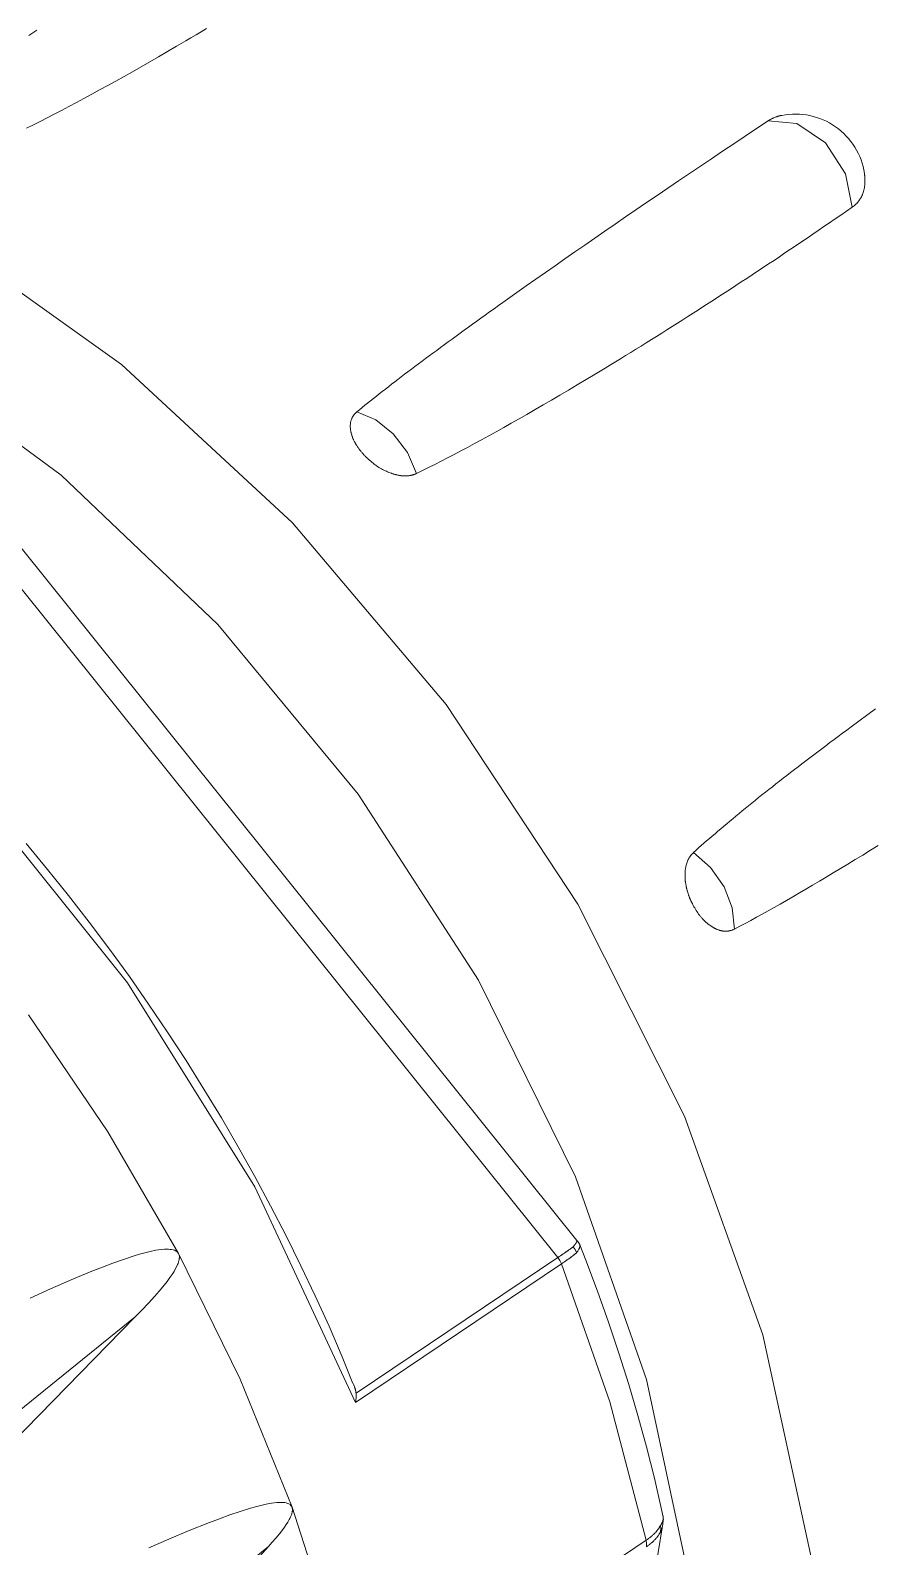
# Model space of a CAD drawing. Header units: millimetres. Extents: x 7 to 587, y 2 to 418.
# Drawn here: x 388.76 to 398.34, y 293.29 to 310.58 of the extents above; entities that cross this region are included whole.
import ezdxf

# ---------------------------------------------------------------- set-up
doc = ezdxf.new("R2010")
doc.units = ezdxf.units.MM
doc.layers.add('GR01_01', color=7, linetype='Continuous')

msp = doc.modelspace()

# ---------------------------------------------------------------- linework, layer by layer
at = {"layer": 'GR01_01', "color": 3, "linetype": 'Continuous', "lineweight": 13}
for p, q in [((394.988, 296.778), (386.858, 306.913)), ((386.555, 306.826), (394.77, 296.585)), ((394.812, 296.513), (392.465, 294.934)), ((394.77, 296.585), (392.471, 295.038)), ((387.556, 293.461), (389.954, 295.908)), ((387.653, 294.048), (389.954, 295.908)), ((394.186, 282.871), (395.965, 293.525)), ((391.474, 293.292), (388.763, 290.297)), ((391.474, 293.292), (388.916, 291.226)), ((393.432, 291.784), (395.779, 293.362))]:
    msp.add_line(p, q, dxfattribs=at)
for points in [[(375.411, 309.076), (377.133, 309.958), (379.061, 310.44), (381.14, 310.507), (383.314, 310.158), (385.522, 309.403), (387.704, 308.262), (389.798, 306.768), (391.747, 304.961), (393.498, 302.891), (395.001, 300.616), (396.216, 298.198), (397.108, 295.705), (397.653, 293.205), (397.836, 290.768), (397.651, 288.46)], [(390.765, 310.597), (390.706, 310.562), (390.647, 310.527), (390.588, 310.492), (390.529, 310.457), (390.425, 310.396), (390.321, 310.335), (390.219, 310.276), (390.118, 310.218), (390.02, 310.162), (389.921, 310.106), (389.826, 310.053), (389.731, 309.999), (389.639, 309.948), (389.547, 309.898), (389.458, 309.849), (389.368, 309.801), (389.282, 309.755), (389.196, 309.709), (389.113, 309.665), (389.03, 309.622), (388.95, 309.581), (388.869, 309.54), (388.792, 309.501), (388.715, 309.462)], [(388.74, 310.517), (388.786, 310.548), (388.833, 310.58)], [(392.479, 306.227), (392.51, 306.252), (392.54, 306.277), (392.572, 306.302), (392.603, 306.327), (392.636, 306.353), (392.668, 306.379), (392.702, 306.406), (392.735, 306.432), (392.77, 306.459), (392.805, 306.486), (392.84, 306.514), (392.876, 306.542), (392.913, 306.57), (392.949, 306.598), (392.987, 306.627), (393.025, 306.656), (393.063, 306.685), (393.102, 306.714), (393.142, 306.744), (393.182, 306.774), (393.223, 306.805), (393.263, 306.835), (393.305, 306.866), (393.347, 306.897), (393.39, 306.929), (393.433, 306.961), (393.477, 306.993), (393.521, 307.025), (393.566, 307.058), (393.611, 307.091), (393.657, 307.125), (393.704, 307.158), (393.751, 307.192), (393.798, 307.227), (393.846, 307.261), (393.895, 307.296), (393.944, 307.331), (393.993, 307.367), (394.044, 307.403), (394.094, 307.439), (394.146, 307.475), (394.197, 307.512), (394.25, 307.549), (394.302, 307.587), (394.41, 307.663), (394.519, 307.739), (394.629, 307.817), (394.74, 307.894), (394.852, 307.972), (394.964, 308.051), (395.078, 308.13), (395.193, 308.209), (395.309, 308.289), (395.426, 308.369), (395.544, 308.45), (395.662, 308.531), (395.783, 308.613), (395.903, 308.695), (396.025, 308.778), (396.148, 308.861), (396.272, 308.945), (396.397, 309.029), (396.523, 309.114), (396.65, 309.199), (396.778, 309.285), (396.907, 309.371), (397.038, 309.458), (397.169, 309.545)], [(397.169, 309.545), (397.171, 309.547), (397.174, 309.549), (397.177, 309.551), (397.18, 309.553), (397.183, 309.555), (397.186, 309.556), (397.189, 309.558), (397.192, 309.56), (397.198, 309.563), (397.204, 309.566), (397.21, 309.57), (397.213, 309.571), (397.216, 309.573), (397.219, 309.574), (397.222, 309.576), (397.229, 309.578), (397.232, 309.58), (397.235, 309.581), (397.241, 309.584), (397.248, 309.586), (397.251, 309.588), (397.254, 309.589), (397.261, 309.591), (397.267, 309.593), (397.271, 309.594), (397.274, 309.595), (397.281, 309.598), (397.288, 309.599), (397.291, 309.6), (397.295, 309.601), (397.298, 309.602), (397.301, 309.603), (397.305, 309.604), (397.308, 309.605), (397.312, 309.605), (397.315, 309.606), (397.319, 309.607), (397.323, 309.608), (397.324, 309.608), (397.325, 309.608)], [(397.823, 309.293), (397.498, 309.514), (397.169, 309.545)], [(396.266, 288.492), (396.439, 290.627), (396.277, 292.882), (395.784, 295.195), (394.974, 297.505), (393.868, 299.749), (392.496, 301.868), (390.895, 303.804), (389.108, 305.505), (387.183, 306.925), (385.171, 308.027), (383.127, 308.781), (381.106, 309.166), (379.161, 309.173), (377.346, 308.8), (375.708, 308.059)], [(398.126, 308.56), (398.053, 308.943), (397.823, 309.293)], [(398.267, 308.944), (398.268, 308.937), (398.269, 308.929), (398.269, 308.925), (398.27, 308.921), (398.27, 308.917), (398.27, 308.913), (398.271, 308.905), (398.272, 308.889), (398.273, 308.873), (398.273, 308.857), (398.273, 308.849), (398.273, 308.841), (398.272, 308.826), (398.271, 308.819), (398.271, 308.811), (398.269, 308.797), (398.268, 308.79), (398.267, 308.782), (398.264, 308.769), (398.261, 308.755), (398.257, 308.741), (398.253, 308.728), (398.249, 308.716), (398.244, 308.703), (398.239, 308.691), (398.233, 308.679), (398.226, 308.667), (398.223, 308.662), (398.22, 308.656), (398.216, 308.651), (398.212, 308.645), (398.205, 308.635), (398.201, 308.629), (398.196, 308.624), (398.188, 308.614), (398.179, 308.604), (398.174, 308.6), (398.169, 308.595), (398.159, 308.586), (398.149, 308.577), (398.138, 308.569), (398.132, 308.565), (398.126, 308.56)], [(398.126, 308.56), (398.062, 308.516), (397.997, 308.471), (397.933, 308.427), (397.869, 308.383), (397.805, 308.34), (397.741, 308.296), (397.677, 308.253), (397.614, 308.209), (397.55, 308.167), (397.487, 308.124), (397.424, 308.081), (397.361, 308.039), (397.298, 307.997), (397.236, 307.955), (397.173, 307.914), (397.111, 307.872), (397.049, 307.831), (396.987, 307.79), (396.925, 307.749), (396.863, 307.709), (396.802, 307.668), (396.74, 307.628), (396.679, 307.588), (396.618, 307.549), (396.557, 307.509), (396.496, 307.47), (396.436, 307.431), (396.375, 307.392), (396.315, 307.353), (396.255, 307.315), (396.195, 307.277), (396.135, 307.238), (396.075, 307.201), (396.016, 307.163), (395.956, 307.126), (395.897, 307.088), (395.838, 307.051), (395.779, 307.014), (395.72, 306.978), (395.661, 306.941), (395.603, 306.905), (395.544, 306.869), (395.486, 306.833), (395.428, 306.798), (395.37, 306.762), (395.312, 306.727), (395.255, 306.692), (395.197, 306.657), (395.095, 306.596), (394.993, 306.535), (394.894, 306.476), (394.796, 306.418), (394.7, 306.362), (394.604, 306.306), (394.512, 306.253), (394.419, 306.199), (394.33, 306.148), (394.241, 306.098), (394.155, 306.049), (394.068, 306.001), (393.985, 305.955), (393.902, 305.91), (393.822, 305.866), (393.742, 305.823), (393.665, 305.782), (393.588, 305.741), (393.514, 305.703), (393.44, 305.665), (393.369, 305.628), (393.298, 305.593), (393.23, 305.559), (393.161, 305.525)], [(392.575, 305.722), (392.569, 305.729), (392.563, 305.735), (392.557, 305.741), (392.554, 305.745), (392.551, 305.748), (392.546, 305.754), (392.543, 305.757), (392.54, 305.76), (392.535, 305.767), (392.529, 305.773), (392.524, 305.779), (392.519, 305.786), (392.514, 305.792), (392.512, 305.795), (392.509, 305.798), (392.507, 305.802), (392.505, 305.805), (392.5, 305.811), (392.495, 305.818), (392.493, 305.821), (392.491, 305.824), (392.489, 305.827), (392.487, 305.83), (392.482, 305.837), (392.478, 305.843), (392.476, 305.846), (392.474, 305.849), (392.47, 305.856), (392.468, 305.859), (392.467, 305.862), (392.465, 305.865), (392.463, 305.869), (392.459, 305.875), (392.456, 305.881), (392.454, 305.885), (392.453, 305.888), (392.451, 305.891), (392.449, 305.894), (392.446, 305.901), (392.443, 305.907), (392.442, 305.91), (392.44, 305.913), (392.439, 305.917), (392.438, 305.92), (392.435, 305.926), (392.432, 305.933), (392.431, 305.936), (392.43, 305.939), (392.429, 305.942), (392.428, 305.946), (392.426, 305.949), (392.425, 305.952), (392.423, 305.958), (392.422, 305.962), (392.421, 305.965), (392.42, 305.968), (392.419, 305.971), (392.418, 305.975), (392.418, 305.978), (392.416, 305.984), (392.414, 305.991), (392.413, 305.997), (392.412, 306), (392.412, 306.004), (392.41, 306.01), (392.409, 306.017), (392.408, 306.023), (392.407, 306.029), (392.407, 306.035), (392.406, 306.042), (392.405, 306.054), (392.405, 306.066), (392.405, 306.077), (392.406, 306.088), (392.407, 306.094), (392.407, 306.1), (392.408, 306.105), (392.409, 306.11), (392.41, 306.116), (392.411, 306.121), (392.413, 306.126), (392.414, 306.131), (392.418, 306.141), (392.421, 306.151), (392.424, 306.156), (392.426, 306.16), (392.428, 306.165), (392.431, 306.17), (392.433, 306.174), (392.436, 306.179), (392.439, 306.183), (392.442, 306.187), (392.448, 306.196), (392.455, 306.204), (392.459, 306.208), (392.463, 306.212), (392.471, 306.22), (392.479, 306.227)], [(392.479, 306.227), (392.695, 306.138), (392.895, 305.978)], [(392.895, 305.978), (393.056, 305.766), (393.161, 305.525)], [(393.161, 305.525), (393.159, 305.524), (393.156, 305.523), (393.153, 305.522), (393.15, 305.52), (393.148, 305.519), (393.145, 305.518), (393.142, 305.517), (393.139, 305.516), (393.137, 305.515), (393.134, 305.514), (393.128, 305.512), (393.125, 305.511), (393.122, 305.51), (393.119, 305.509), (393.116, 305.508), (393.113, 305.508), (393.111, 305.507), (393.105, 305.505), (393.102, 305.505), (393.099, 305.504), (393.096, 305.503), (393.093, 305.503), (393.087, 305.502), (393.084, 305.501), (393.081, 305.501), (393.074, 305.5), (393.068, 305.499), (393.062, 305.499), (393.056, 305.498), (393.049, 305.498), (393.046, 305.497), (393.043, 305.497), (393.037, 305.497), (393.03, 305.497), (393.027, 305.497), (393.023, 305.497), (393.017, 305.497), (393.014, 305.498), (393.01, 305.498), (393.004, 305.498), (392.997, 305.499), (392.99, 305.5), (392.983, 305.5), (392.98, 305.501), (392.976, 305.501), (392.973, 305.502), (392.969, 305.502), (392.966, 305.503), (392.962, 305.503), (392.955, 305.505), (392.952, 305.505), (392.948, 305.506), (392.941, 305.508), (392.934, 305.509), (392.927, 305.511), (392.923, 305.512), (392.919, 305.513), (392.912, 305.515), (392.905, 305.517), (392.897, 305.519), (392.894, 305.52), (392.89, 305.522), (392.882, 305.524), (392.878, 305.525), (392.875, 305.527), (392.86, 305.532), (392.845, 305.538), (392.83, 305.544), (392.816, 305.55), (392.801, 305.557), (392.787, 305.564), (392.773, 305.571), (392.759, 305.579), (392.745, 305.587), (392.731, 305.595), (392.717, 305.604), (392.704, 305.613), (392.697, 305.618), (392.69, 305.623), (392.677, 305.632), (392.67, 305.637), (392.664, 305.643), (392.651, 305.653), (392.638, 305.664), (392.625, 305.675), (392.619, 305.681), (392.612, 305.686), (392.6, 305.698), (392.594, 305.704), (392.587, 305.71), (392.575, 305.722)], [(392.465, 294.934), (391.316, 297.391), (389.865, 299.718), (388.154, 301.851), (386.231, 303.73), (384.148, 305.302)], [(396.318, 301.203), (396.347, 301.229), (396.377, 301.255), (396.407, 301.282), (396.437, 301.309), (396.468, 301.336), (396.5, 301.363), (396.532, 301.391), (396.564, 301.418), (396.596, 301.446), (396.629, 301.474), (396.663, 301.503), (396.697, 301.531), (396.731, 301.56), (396.766, 301.589), (396.801, 301.618), (396.837, 301.647), (396.873, 301.677), (396.909, 301.707), (396.947, 301.737), (396.984, 301.767), (397.022, 301.798), (397.06, 301.829), (397.099, 301.86), (397.138, 301.891), (397.178, 301.923), (397.218, 301.954), (397.258, 301.986), (397.299, 302.018), (397.341, 302.051), (397.383, 302.083), (397.425, 302.116), (397.468, 302.149), (397.511, 302.182), (397.555, 302.216), (397.599, 302.249), (397.643, 302.283), (397.689, 302.318), (397.734, 302.352), (397.78, 302.387), (397.826, 302.421), (397.873, 302.457), (397.921, 302.492), (397.968, 302.528), (398.017, 302.563), (398.066, 302.599), (398.115, 302.636), (398.395, 302.84)], [(392.435, 295.15), (392.375, 295.303), (392.313, 295.455), (392.163, 295.802), (392.005, 296.148), (391.842, 296.492), (391.673, 296.834), (391.497, 297.174), (391.316, 297.511), (391.128, 297.846), (390.935, 298.178), (390.736, 298.507), (390.532, 298.833), (390.322, 299.155), (390.106, 299.474), (389.886, 299.79), (389.66, 300.101), (389.429, 300.409), (389.194, 300.712), (388.953, 301.011), (388.708, 301.305)], [(396.315, 300.601), (396.311, 300.609), (396.307, 300.617), (396.305, 300.621), (396.303, 300.625), (396.301, 300.628), (396.299, 300.632), (396.297, 300.636), (396.295, 300.64), (396.293, 300.644), (396.291, 300.648), (396.289, 300.652), (396.288, 300.656), (396.284, 300.664), (396.282, 300.668), (396.281, 300.672), (396.279, 300.675), (396.277, 300.679), (396.276, 300.683), (396.274, 300.687), (396.271, 300.695), (396.27, 300.699), (396.268, 300.703), (396.265, 300.711), (396.264, 300.715), (396.262, 300.719), (396.261, 300.722), (396.26, 300.726), (396.257, 300.734), (396.256, 300.738), (396.254, 300.742), (396.253, 300.746), (396.252, 300.75), (396.25, 300.758), (396.248, 300.761), (396.247, 300.765), (396.246, 300.769), (396.245, 300.773), (396.243, 300.781), (396.241, 300.789), (396.24, 300.793), (396.239, 300.797), (396.238, 300.8), (396.237, 300.804), (396.237, 300.808), (396.236, 300.812), (396.235, 300.816), (396.234, 300.82), (396.233, 300.828), (396.231, 300.835), (396.23, 300.843), (396.229, 300.851), (396.228, 300.859), (396.227, 300.863), (396.227, 300.867), (396.226, 300.874), (396.225, 300.878), (396.225, 300.882), (396.224, 300.89), (396.224, 300.894), (396.223, 300.898), (396.223, 300.905), (396.222, 300.913), (396.222, 300.921), (396.222, 300.929), (396.222, 300.932), (396.222, 300.936), (396.222, 300.94), (396.222, 300.944), (396.222, 300.959), (396.222, 300.975), (396.223, 300.982), (396.223, 300.989), (396.225, 301.004), (396.227, 301.018), (396.228, 301.024), (396.229, 301.031), (396.23, 301.038), (396.231, 301.045), (396.234, 301.058), (396.238, 301.07), (396.241, 301.083), (396.246, 301.094), (396.248, 301.1), (396.25, 301.106), (396.255, 301.117), (396.258, 301.123), (396.26, 301.128), (396.266, 301.139), (396.269, 301.144), (396.272, 301.149), (396.276, 301.154), (396.279, 301.159), (396.282, 301.163), (396.286, 301.168), (396.29, 301.173), (396.293, 301.177), (396.297, 301.182), (396.301, 301.186), (396.309, 301.194), (396.318, 301.203)], [(396.318, 301.203), (396.513, 301.033), (396.666, 300.814)], [(398.423, 301.284), (398.335, 301.23), (398.247, 301.175), (398.162, 301.123), (398.077, 301.071), (397.994, 301.021), (397.912, 300.971), (397.832, 300.924), (397.753, 300.876), (397.676, 300.83), (397.599, 300.785), (397.525, 300.742), (397.45, 300.698), (397.378, 300.657), (397.307, 300.616), (397.238, 300.577), (397.169, 300.538), (397.102, 300.501), (397.036, 300.465), (396.972, 300.43), (396.908, 300.396), (396.846, 300.363), (396.785, 300.331)], [(396.666, 300.814), (396.76, 300.571), (396.785, 300.331)], [(396.785, 300.331), (396.782, 300.329), (396.78, 300.328), (396.774, 300.326), (396.772, 300.324), (396.769, 300.323), (396.767, 300.322), (396.764, 300.321), (396.761, 300.32), (396.759, 300.319), (396.754, 300.317), (396.748, 300.316), (396.746, 300.315), (396.743, 300.314), (396.74, 300.313), (396.738, 300.313), (396.732, 300.311), (396.73, 300.311), (396.727, 300.31), (396.724, 300.31), (396.722, 300.309), (396.719, 300.309), (396.716, 300.308), (396.714, 300.308), (396.711, 300.307), (396.705, 300.307), (396.703, 300.307), (396.7, 300.306), (396.694, 300.306), (396.692, 300.306), (396.689, 300.306), (396.686, 300.306), (396.683, 300.306), (396.678, 300.306), (396.672, 300.306), (396.67, 300.306), (396.667, 300.307), (396.661, 300.307), (396.656, 300.308), (396.653, 300.308), (396.65, 300.309), (396.647, 300.309), (396.644, 300.31), (396.641, 300.31), (396.639, 300.311), (396.633, 300.312), (396.63, 300.313), (396.627, 300.313), (396.621, 300.315), (396.618, 300.316), (396.616, 300.317), (396.613, 300.317), (396.61, 300.318), (396.604, 300.32), (396.598, 300.322), (396.592, 300.325), (396.589, 300.326), (396.586, 300.327), (396.583, 300.328), (396.58, 300.33), (396.577, 300.331), (396.575, 300.332), (396.569, 300.335), (396.566, 300.337), (396.563, 300.338), (396.557, 300.341), (396.554, 300.343), (396.551, 300.344), (396.547, 300.346), (396.544, 300.348), (396.541, 300.349), (396.538, 300.351), (396.532, 300.355), (396.527, 300.358), (396.521, 300.362), (396.515, 300.366), (396.503, 300.374), (396.497, 300.378), (396.492, 300.383), (396.486, 300.387), (396.481, 300.391), (396.469, 300.401), (396.464, 300.405), (396.459, 300.41), (396.448, 300.42), (396.437, 300.431), (396.427, 300.441), (396.417, 300.453), (396.412, 300.458), (396.407, 300.464), (396.397, 300.476), (396.392, 300.482), (396.387, 300.488), (396.377, 300.501), (396.368, 300.514), (396.359, 300.528), (396.349, 300.542), (396.341, 300.556), (396.332, 300.571), (396.323, 300.586), (396.315, 300.601)], [(388.736, 299.351), (389.64, 298.019), (390.446, 296.63)], [(388.755, 296.124), (388.988, 296.229), (389.223, 296.331), (389.459, 296.429), (389.578, 296.476), (389.698, 296.522), (389.818, 296.564), (389.94, 296.604), (390.001, 296.623), (390.063, 296.64), (390.125, 296.655), (390.188, 296.668), (390.22, 296.673), (390.252, 296.677), (390.285, 296.68), (390.318, 296.681), (390.334, 296.68), (390.351, 296.679), (390.368, 296.677), (390.385, 296.673), (390.402, 296.668), (390.418, 296.659), (390.422, 296.657), (390.426, 296.654), (390.43, 296.65), (390.434, 296.647), (390.437, 296.643), (390.441, 296.639), (390.444, 296.635), (390.446, 296.63)], [(394.77, 296.585), (394.777, 296.589), (394.78, 296.591), (394.787, 296.596), (394.793, 296.6), (394.8, 296.604), (394.806, 296.609), (394.812, 296.613), (394.818, 296.617), (394.821, 296.619), (394.824, 296.621), (394.827, 296.623), (394.83, 296.625), (394.833, 296.627), (394.839, 296.631), (394.842, 296.633), (394.845, 296.635), (394.851, 296.639), (394.853, 296.641), (394.859, 296.645), (394.864, 296.649), (394.87, 296.652), (394.875, 296.656), (394.878, 296.658), (394.883, 296.661), (394.885, 296.663), (394.89, 296.667), (394.893, 296.668), (394.897, 296.672), (394.9, 296.674), (394.902, 296.675), (394.907, 296.679), (394.909, 296.68), (394.911, 296.682), (394.914, 296.683), (394.916, 296.685), (394.92, 296.688), (394.922, 296.69), (394.924, 296.691), (394.928, 296.694), (394.93, 296.696), (394.932, 296.697), (394.934, 296.699), (394.938, 296.701), (394.942, 296.704), (394.944, 296.706), (394.946, 296.707), (394.947, 296.708)], [(394.947, 296.708), (394.95, 296.711), (394.951, 296.713), (394.952, 296.715), (394.954, 296.716), (394.955, 296.718), (394.957, 296.721), (394.958, 296.722), (394.96, 296.725), (394.961, 296.726), (394.962, 296.728), (394.963, 296.729), (394.965, 296.732), (394.966, 296.733), (394.967, 296.734), (394.968, 296.735), (394.969, 296.737), (394.97, 296.738), (394.971, 296.739), (394.971, 296.74), (394.972, 296.741), (394.974, 296.744), (394.975, 296.745), (394.975, 296.746), (394.976, 296.747), (394.977, 296.748), (394.977, 296.749), (394.978, 296.75), (394.979, 296.751), (394.979, 296.752), (394.98, 296.753), (394.98, 296.754), (394.981, 296.755), (394.981, 296.756), (394.982, 296.757), (394.982, 296.758), (394.983, 296.758), (394.983, 296.759), (394.984, 296.76), (394.984, 296.761), (394.985, 296.762), (394.985, 296.763), (394.986, 296.764), (394.986, 296.765), (394.986, 296.765), (394.987, 296.766), (394.987, 296.767), (394.987, 296.767), (394.987, 296.768), (394.988, 296.769), (394.988, 296.769), (394.988, 296.77), (394.988, 296.771), (394.988, 296.771), (394.989, 296.772), (394.989, 296.773), (394.989, 296.773), (394.989, 296.774), (394.989, 296.775), (394.989, 296.775), (394.989, 296.776), (394.988, 296.776), (394.988, 296.777), (394.988, 296.777), (394.988, 296.777), (394.988, 296.777), (394.988, 296.778), (394.988, 296.778)], [(394.947, 296.708), (394.97, 296.677), (394.986, 296.642)], [(395.023, 296.733), (395.023, 296.731), (395.024, 296.729), (395.024, 296.727), (395.025, 296.725), (395.025, 296.722), (395.024, 296.718), (395.024, 296.716), (395.024, 296.714), (395.022, 296.709), (395.021, 296.704), (395.02, 296.702), (395.019, 296.699), (395.017, 296.694), (395.014, 296.688), (395.013, 296.685), (395.011, 296.682), (395.01, 296.679), (395.008, 296.676), (395.004, 296.67), (395, 296.663), (394.998, 296.66), (394.996, 296.656), (394.991, 296.649), (394.989, 296.646), (394.986, 296.642)], [(395.024, 296.735), (395.016, 296.746), (394.999, 296.767), (394.991, 296.777)], [(395.969, 293.641), (395.961, 293.678), (395.954, 293.714), (395.873, 294.07), (395.781, 294.427), (395.683, 294.783), (395.579, 295.139), (395.467, 295.494), (395.349, 295.849), (395.225, 296.203), (395.092, 296.555), (395.057, 296.643), (395.021, 296.73)], [(390.446, 296.63), (390.453, 296.614), (390.456, 296.597), (390.456, 296.592), (390.456, 296.588), (390.456, 296.58), (390.455, 296.576), (390.455, 296.572), (390.454, 296.568), (390.454, 296.564), (390.45, 296.548), (390.448, 296.541), (390.446, 296.533), (390.441, 296.519), (390.436, 296.505), (390.423, 296.479), (390.41, 296.453), (390.396, 296.428), (390.381, 296.404), (390.349, 296.358), (390.316, 296.313), (390.283, 296.269), (390.248, 296.227), (390.177, 296.144), (390.104, 296.064), (390.03, 295.985), (389.954, 295.908)], [(390.446, 296.63), (391.149, 295.199), (391.741, 293.738)], [(394.77, 296.585), (394.794, 296.55), (394.812, 296.513)], [(394.986, 296.642), (394.984, 296.64), (394.983, 296.639), (394.981, 296.637), (394.979, 296.636), (394.976, 296.633), (394.974, 296.631), (394.972, 296.63), (394.97, 296.628), (394.968, 296.626), (394.964, 296.623), (394.962, 296.621), (394.96, 296.62), (394.958, 296.618), (394.956, 296.616), (394.954, 296.615), (394.951, 296.613), (394.949, 296.611), (394.947, 296.609), (394.942, 296.606), (394.94, 296.604), (394.938, 296.602), (394.935, 296.601), (394.933, 296.599), (394.931, 296.597), (394.928, 296.595), (394.926, 296.593), (394.923, 296.591), (394.921, 296.589), (394.918, 296.588), (394.913, 296.584), (394.911, 296.582), (394.908, 296.58), (394.905, 296.578), (394.903, 296.576), (394.9, 296.574), (394.897, 296.572), (394.894, 296.57), (394.892, 296.568), (394.886, 296.564), (394.883, 296.562), (394.88, 296.56), (394.877, 296.558), (394.875, 296.556), (394.872, 296.554), (394.866, 296.55), (394.86, 296.545), (394.857, 296.543), (394.851, 296.539), (394.847, 296.537), (394.844, 296.535), (394.838, 296.53), (394.835, 296.528), (394.829, 296.524), (394.825, 296.522), (394.822, 296.52), (394.816, 296.515), (394.812, 296.513)], [(395.779, 293.362), (395.364, 294.941), (394.812, 296.513)], [(392.471, 295.038), (392.471, 295.041), (392.471, 295.043), (392.47, 295.045), (392.47, 295.047), (392.47, 295.048), (392.47, 295.05), (392.469, 295.052), (392.469, 295.054), (392.468, 295.057), (392.468, 295.059), (392.467, 295.061), (392.467, 295.064), (392.466, 295.066), (392.466, 295.068), (392.465, 295.07), (392.464, 295.075), (392.463, 295.08), (392.462, 295.083), (392.461, 295.085), (392.461, 295.088), (392.46, 295.091), (392.459, 295.094), (392.458, 295.096), (392.456, 295.102), (392.455, 295.105), (392.454, 295.108), (392.452, 295.115), (392.45, 295.121), (392.449, 295.125), (392.447, 295.128), (392.446, 295.131), (392.445, 295.135), (392.442, 295.142), (392.439, 295.149), (392.439, 295.15), (392.438, 295.151)], [(392.471, 295.038), (392.471, 294.987), (392.465, 294.934)], [(390.109, 293.275), (390.338, 293.375), (390.568, 293.472), (390.799, 293.564), (390.915, 293.608), (391.032, 293.651), (391.149, 293.691), (391.267, 293.727), (391.326, 293.744), (391.386, 293.76), (391.445, 293.773), (391.505, 293.784), (391.536, 293.788), (391.566, 293.792), (391.597, 293.793), (391.627, 293.793), (391.643, 293.792), (391.658, 293.791), (391.673, 293.788), (391.689, 293.783), (391.704, 293.777), (391.718, 293.768), (391.725, 293.762), (391.728, 293.759), (391.731, 293.755), (391.734, 293.751), (391.737, 293.747), (391.739, 293.742), (391.741, 293.738)], [(391.741, 293.738), (391.742, 293.733), (391.744, 293.728), (391.745, 293.723), (391.745, 293.718), (391.746, 293.708), (391.745, 293.699), (391.745, 293.694), (391.744, 293.689), (391.743, 293.684), (391.742, 293.68), (391.74, 293.671), (391.738, 293.662), (391.735, 293.653), (391.732, 293.645), (391.725, 293.628), (391.717, 293.612), (391.709, 293.597), (391.693, 293.568), (391.675, 293.54), (391.656, 293.513), (391.637, 293.486), (391.598, 293.435), (391.557, 293.386), (391.516, 293.339), (391.474, 293.292)], [(391.741, 293.738), (392.216, 292.261), (392.57, 290.784)], [(395.941, 293.53), (395.944, 293.534), (395.945, 293.536), (395.946, 293.538), (395.948, 293.539), (395.949, 293.541), (395.95, 293.543), (395.951, 293.545), (395.952, 293.547), (395.953, 293.549), (395.955, 293.552), (395.957, 293.556), (395.958, 293.558), (395.959, 293.559), (395.96, 293.561), (395.961, 293.563), (395.962, 293.566), (395.964, 293.569), (395.964, 293.571), (395.965, 293.573), (395.966, 293.574), (395.966, 293.576), (395.967, 293.577), (395.967, 293.579), (395.968, 293.581), (395.968, 293.582), (395.969, 293.584), (395.969, 293.585), (395.969, 293.587), (395.97, 293.588), (395.971, 293.591), (395.971, 293.593), (395.971, 293.594), (395.972, 293.597), (395.972, 293.598), (395.972, 293.6), (395.972, 293.602), (395.973, 293.604), (395.973, 293.605), (395.973, 293.606), (395.973, 293.608), (395.973, 293.609), (395.973, 293.61), (395.973, 293.611), (395.973, 293.613), (395.973, 293.615), (395.973, 293.616), (395.973, 293.617), (395.973, 293.619), (395.973, 293.62), (395.973, 293.621), (395.973, 293.622), (395.973, 293.623), (395.973, 293.624), (395.973, 293.627), (395.972, 293.628), (395.972, 293.629), (395.972, 293.63), (395.972, 293.631), (395.971, 293.636), (395.97, 293.641)], [(395.965, 293.525), (395.966, 293.532), (395.967, 293.539), (395.969, 293.553), (395.97, 293.561), (395.971, 293.568), (395.972, 293.575), (395.973, 293.582), (395.975, 293.606)], [(395.779, 293.362), (395.785, 293.367), (395.792, 293.371), (395.798, 293.376), (395.804, 293.381), (395.811, 293.385), (395.814, 293.388), (395.817, 293.39), (395.823, 293.394), (395.826, 293.397), (395.829, 293.399), (395.834, 293.404), (395.84, 293.409), (395.846, 293.414), (395.848, 293.416), (395.851, 293.418), (395.856, 293.423), (395.862, 293.428), (395.867, 293.433), (395.872, 293.438), (395.874, 293.44), (395.877, 293.443), (395.879, 293.445), (395.881, 293.448), (395.886, 293.453), (395.888, 293.455), (395.891, 293.458), (395.895, 293.463), (395.897, 293.466), (395.899, 293.468), (395.903, 293.473), (395.905, 293.476), (395.908, 293.478), (395.909, 293.481), (395.911, 293.483), (395.915, 293.488), (395.919, 293.494), (395.921, 293.496), (395.922, 293.499), (395.924, 293.501), (395.926, 293.504), (395.929, 293.509), (395.932, 293.514), (395.935, 293.52), (395.937, 293.522), (395.938, 293.525), (395.941, 293.53)], [(395.943, 293.462), (395.942, 293.459), (395.941, 293.456), (395.938, 293.451), (395.935, 293.445), (395.933, 293.443), (395.932, 293.44), (395.928, 293.434), (395.927, 293.432), (395.925, 293.429), (395.923, 293.426), (395.922, 293.424), (395.918, 293.418), (395.916, 293.415), (395.914, 293.413), (395.912, 293.41), (395.91, 293.407), (395.908, 293.405), (395.906, 293.402), (395.902, 293.397), (395.898, 293.392), (395.893, 293.386), (395.889, 293.381), (395.884, 293.376), (395.88, 293.371), (395.875, 293.366), (395.87, 293.361), (395.867, 293.358), (395.865, 293.356), (395.862, 293.353), (395.859, 293.351), (395.857, 293.348), (395.854, 293.346), (395.849, 293.341), (395.846, 293.338), (395.843, 293.336), (395.84, 293.333), (395.837, 293.331), (395.832, 293.326), (395.829, 293.324), (395.826, 293.321), (395.82, 293.317), (395.817, 293.314), (395.814, 293.312), (395.807, 293.307), (395.801, 293.303), (395.795, 293.298), (395.791, 293.296), (395.788, 293.294), (395.781, 293.289)], [(395.943, 293.462), (395.946, 293.496), (395.941, 293.53)], [(395.965, 293.525), (395.964, 293.522), (395.964, 293.518), (395.962, 293.513), (395.961, 293.508), (395.958, 293.498), (395.955, 293.489), (395.953, 293.484), (395.952, 293.479), (395.95, 293.475), (395.948, 293.471), (395.943, 293.462)], [(395.781, 293.289), (395.784, 293.325), (395.779, 293.362)]]:
    msp.add_lwpolyline(points, dxfattribs=at)
msp.add_arc((397.479, 308.823), 0.8, 8.9047, 101.0482, dxfattribs=at)

doc.saveas('drawing.dxf')
